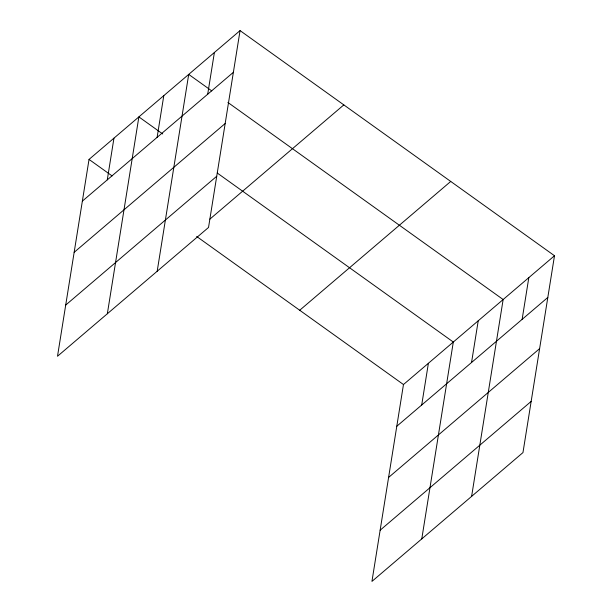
<?xml version="1.0" encoding="UTF-8"?>
<svg xmlns="http://www.w3.org/2000/svg" width="612" height="612" viewBox="0 0 612 612"><rect width="100%" height="100%" fill="white"/><g stroke="black" fill="none" stroke-linecap="round" stroke-linejoin="round"><path stroke-width="0.92" d="M240.057 30.6L89.038 159.411L57.505 356.26L208.531 227.457L240.057 30.6L554.495 255.74L522.962 452.589L371.943 581.4L403.469 384.543L554.495 255.74M107.276 179.867L113.954 138.151M107.345 313.757L138.878 116.9L162.7 133.959M157.116 137.363L163.794 95.648M157.185 271.254L188.71 74.396L211.767 90.905M207.705 94.21L214.384 52.494M421.706 405.006L428.392 363.291M421.775 538.897L453.308 342.039L217.275 173.035M471.546 362.495L478.224 320.787M471.615 496.386L503.148 299.528L227.909 102.464M522.135 319.349L528.822 277.634M82.36 201.118L233.379 72.315M74.159 252.32L225.178 123.509M65.706 305.067L216.725 176.256M209.885 219.127L343.822 104.897M299.712 310.246L450.73 181.443M396.79 426.258L547.809 297.455M388.589 477.452L539.608 348.649M380.144 530.206L531.162 401.396M89.038 159.411L112.095 175.919M196.674 236.477L403.469 384.543"/></g></svg>
